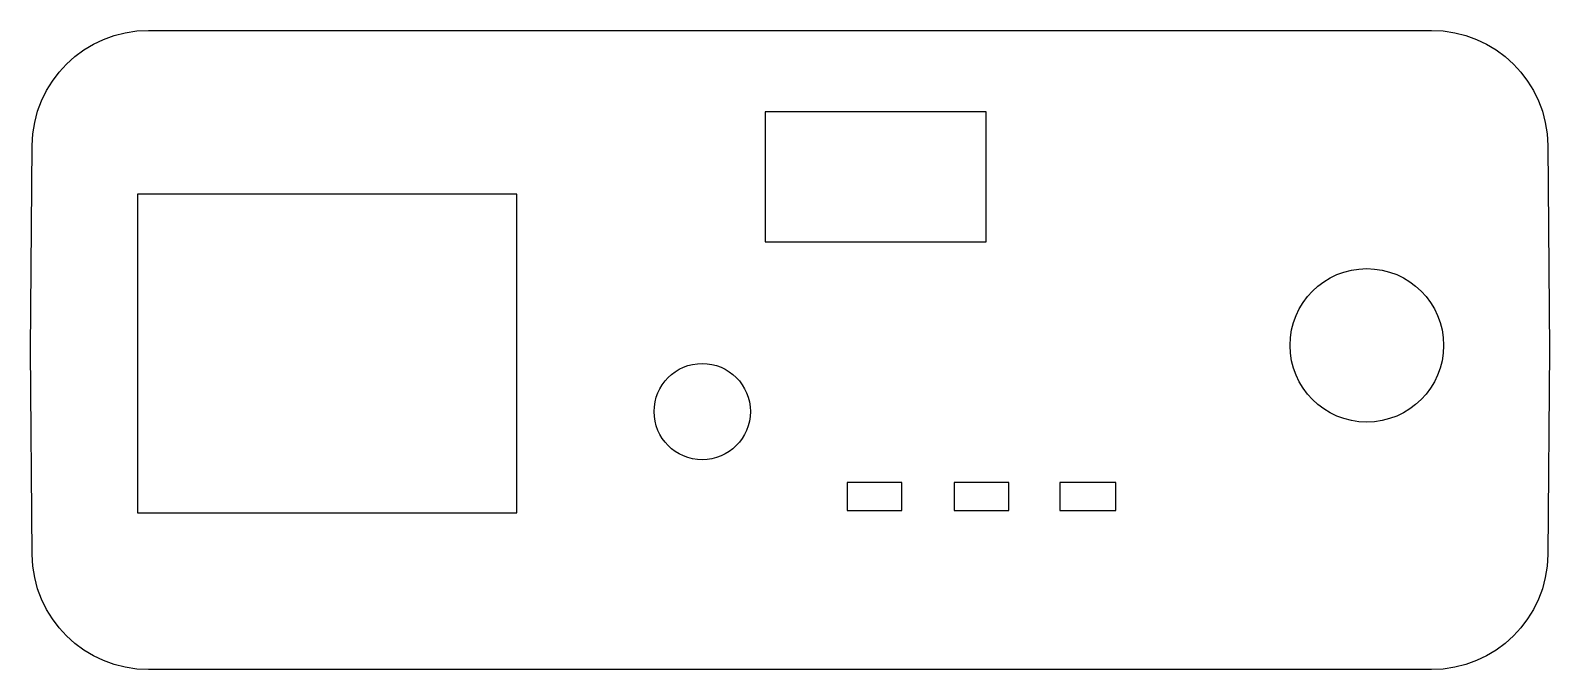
# Model space of a CAD drawing. Header units: millimetres. Extents: x -18.1 to 47.2, y -2 to 25.5.
import ezdxf

# ---------------------------------------------------------------- set-up
doc = ezdxf.new("R2010")
doc.units = ezdxf.units.MM
doc.layers.get('0').update_dxf_attribs({"linetype": 'CONTINUOUS'})

msp = doc.modelspace()

# ---------------------------------------------------------------- linework, layer by layer
msp.add_lwpolyline([(-18.018, 2.96), (-18.094, 11.75), (-18.018, 20.54, -0.41166), (-13.014, 25.5), (42.103, 25.5, -0.41166), (47.107, 20.54), (47.184, 11.75), (47.107, 2.96, -0.41166), (42.103, -2), (-13.014, -2, -0.41166)], format="xyb", close=True)
for points in [[(13.473, 16.4), (22.973, 16.4), (22.973, 22), (13.473, 22)], [(-13.491, 18.45), (-13.491, 4.75), (2.809, 4.75), (2.809, 18.45)], [(19.345, 6.05), (16.995, 6.05), (16.995, 4.85), (19.345, 4.85)], [(23.945, 6.05), (21.595, 6.05), (21.595, 4.85), (23.945, 4.85)], [(28.545, 6.05), (26.145, 6.05), (26.145, 4.85), (28.545, 4.85)]]:
    msp.add_lwpolyline(points, close=True)
for centre, radius in [((39.329, 11.95), 3.3), ((10.775, 9.1), 2.07)]:
    msp.add_circle(centre, radius)

doc.saveas('drawing.dxf')
